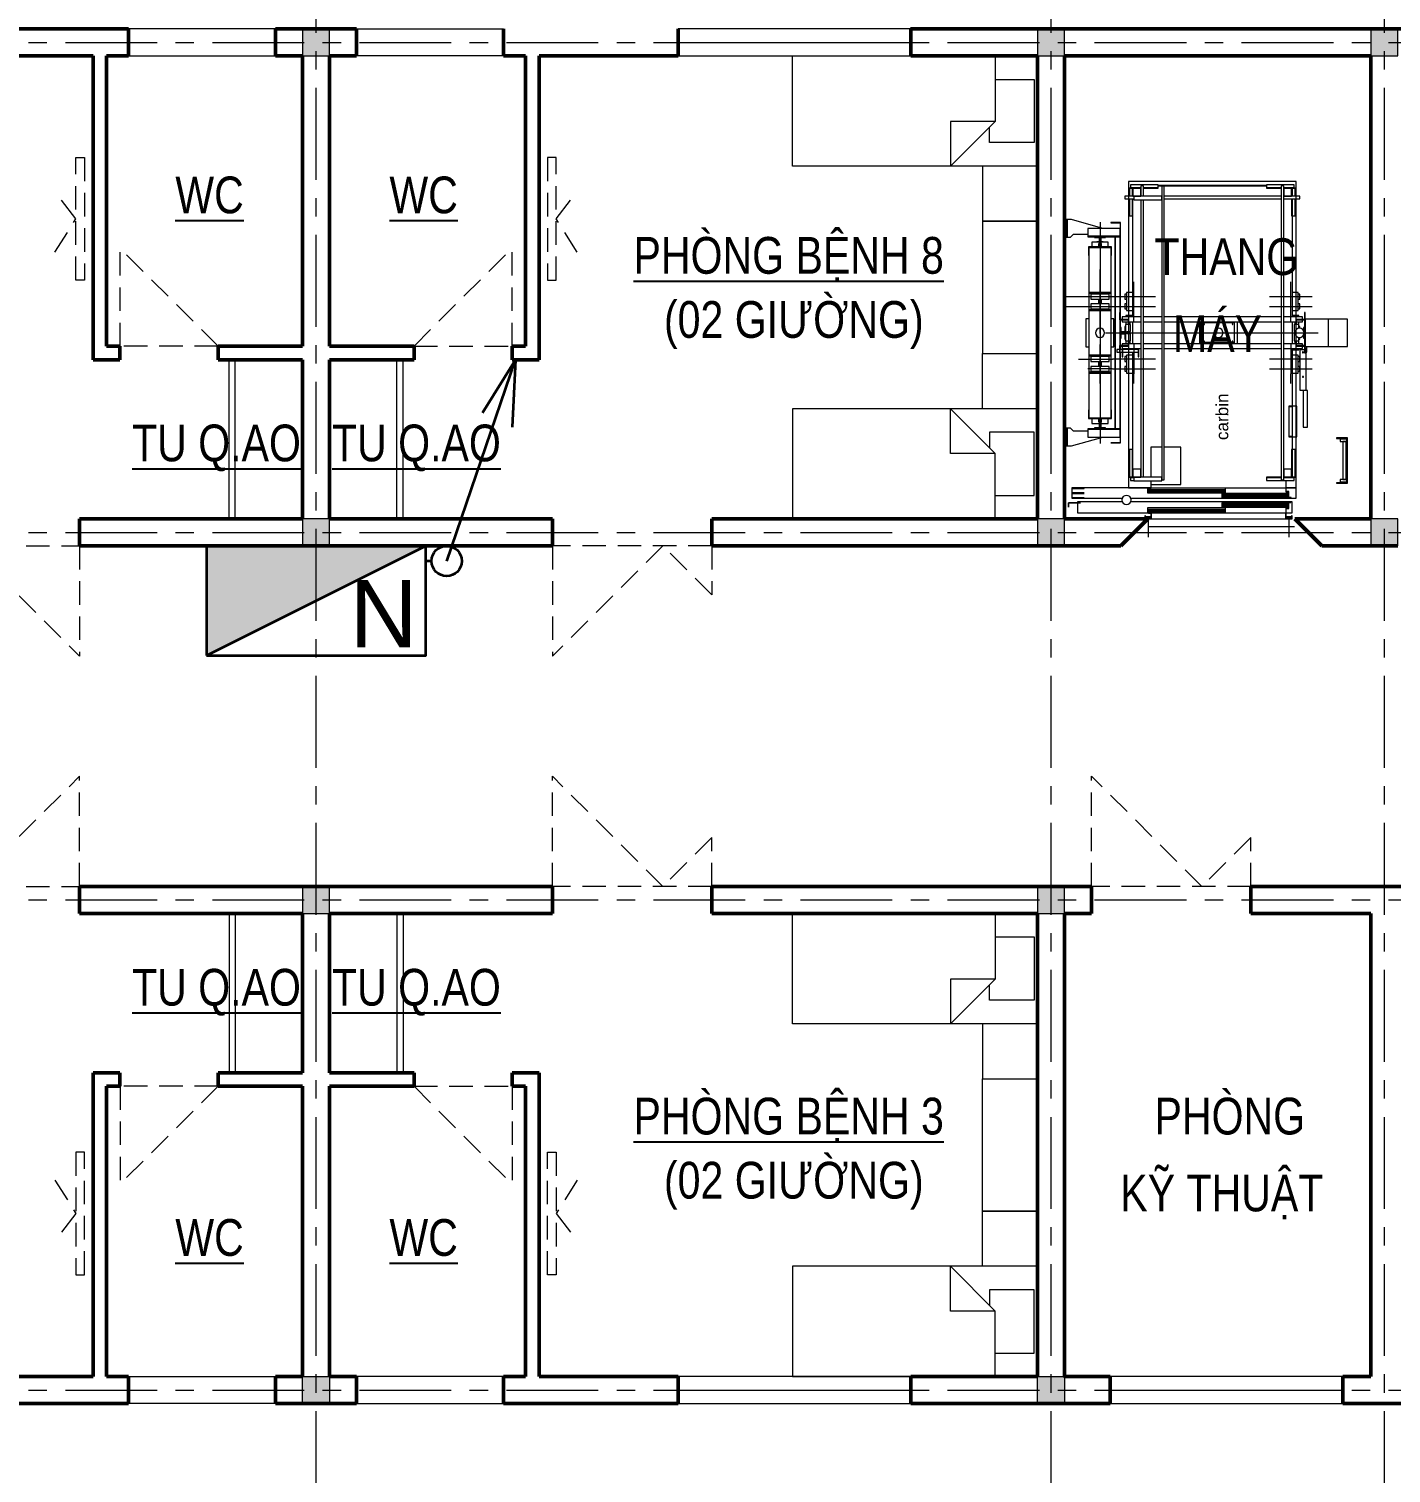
# Model space of a CAD drawing. Header units: millimetres. Extents: x 1109421 to 1726579, y -247837 to 144927.
# Drawn here: x 1239883 to 1251002, y 11380 to 23168 of the extents above; entities that cross this region are included whole.
import ezdxf

# ---------------------------------------------------------------- set-up
doc = ezdxf.new("R2010")
doc.units = ezdxf.units.MM
doc.header["$LTSCALE"] = 600
doc.header["$MEASUREMENT"] = 0
doc.set_wipeout_variables(frame=1)
for name, pattern in [('00_Hidden', [2.4, 1.6, -0.8]), ('CENTER', [2, 1.25, -0.25, 0.25, -0.25]), ('CHU VA GHI CHU - Copy$0$HIDDEN', [0.375, 0.25, -0.125])]:
    doc.linetypes.add(name, pattern=pattern)
doc.layers.get('0').update_dxf_attribs({"lineweight": 0})
for name, color, linetype, lineweight in [('cat1', 30, 'Continuous', 50), ('cot', 40, 'Continuous', 13), ('HATCH-1', 250, 'Continuous', 9), ('LC Text2', 7, 'Continuous', 25), ('Noi that', 35, 'Continuous', 9), ('Noi that T2', 159, 'CHU VA GHI CHU - Copy$0$HIDDEN', 9), ('PCCC - CHUACHAY - ONG D40', 6, 'Continuous', 35), ('PCCC - CHUACHAY - THIETBI', 1, 'Continuous', 35), ('PCCC-CHUACHAY-THIETBI', 1, 'Continuous', 35), ('thay1', 63, 'Continuous', 18), ('truc', 76, 'CENTER', 9)]:
    doc.layers.add(name, color=color, linetype=linetype, lineweight=lineweight)
doc.styles.add('chu theo TCVN', font='arial.ttf')
doc.styles.add('T2', font='VHARIAL.TTF', dxfattribs={"width": 0.8})
doc.styles.add('Than may th7-8 - 110518$0$ARIAL', font='arial.ttf')

# ---------------------------------------------------------------- blocks, each defined once
blk = doc.blocks.new('c330x450')
at = {"layer": 'cot', "ltscale": 2}
h = blk.add_hatch(color=256, dxfattribs=at)
h.dxf.hatch_style = 1
h.paths.add_polyline_path([(897343, 22412), (897563, 22412), (897563, 22632), (897343, 22632)])
blk.add_lwpolyline([(897343, 22412), (897563, 22412), (897563, 22632), (897343, 22632)], close=True, dxfattribs=at)
blk = doc.blocks.new('d1300')
at = {"layer": 'Noi that', "linetype": '00_Hidden', "ltscale": 0.2}
for p, q in [((898202, 20687), (899102, 21587)), ((899102, 20687), (899102, 21587)), ((897802, 20687), (897802, 21087)), ((897802, 21087), (898202, 20687)), ((897802, 20687), (899102, 20687))]:
    blk.add_line(p, q, dxfattribs=at)
blk = doc.blocks.new('tm1')
at = {"layer": 'HATCH-1', "color": 250}
for p, q in [((513, 2755), (513, 255)), ((1883, 2755), (513, 2755)), ((530, 2727), (530, 2702)), ((755, 2727), (530, 2727)), ((530, 2727), (530, 2702)), ((755, 2727), (530, 2727)), ((635, 2720), (615, 2720)), ((615, 2720), (615, 2634)), ((635, 2634), (635, 2720)), ((755, 2702), (755, 2727)), ((755, 2702), (755, 2727)), ((1640, 2723), (755, 2723)), ((755, 2720), (1640, 2720)), ((805, 2720), (785, 2720)), ((785, 2720), (785, 320)), ((805, 320), (805, 2720)), ((1640, 2727), (1640, 2702)), ((1865, 2727), (1640, 2727)), ((1640, 2727), (1640, 2702)), ((1865, 2727), (1640, 2727)), ((1780, 2720), (1760, 2720)), ((1760, 2720), (1760, 320)), ((1780, 320), (1780, 2720)), ((1865, 2702), (1865, 2727)), ((1865, 2702), (1865, 2727)), ((1883, 255), (1883, 2755)), ((483, 2634), (483, 2614)), ((558, 2634), (483, 2634)), ((483, 2614), (558, 2614)), ((547, 2699), (522, 2699)), ((522, 2699), (522, 2634)), ((547, 2699), (522, 2699)), ((522, 2699), (522, 2634)), ((522, 2614), (522, 2474)), ((522, 2614), (522, 2474)), ((530, 2702), (530, 2699)), ((615, 2702), (530, 2702)), ((530, 2702), (615, 2702)), ((530, 2702), (530, 2699)), ((615, 2702), (530, 2702)), ((530, 2702), (615, 2702)), ((530, 2699), (615, 2699)), ((530, 2699), (615, 2699)), ((550, 2699), (547, 2699)), ((547, 2699), (547, 2634)), ((547, 2634), (547, 2699)), ((550, 2699), (547, 2699)), ((547, 2699), (547, 2634)), ((547, 2634), (547, 2699)), ((547, 2614), (547, 2474)), ((547, 2474), (547, 2614)), ((547, 2614), (547, 2474)), ((547, 2474), (547, 2614)), ((550, 2699), (550, 2634)), ((615, 2699), (550, 2699)), ((550, 2699), (550, 2634)), ((615, 2699), (550, 2699)), ((550, 2634), (550, 2699)), ((550, 2634), (550, 2699)), ((550, 2634), (615, 2634)), ((550, 2634), (615, 2634)), ((550, 2474), (550, 2614)), ((550, 2474), (550, 2614)), ((558, 2634), (558, 2604)), ((785, 2634), (558, 2634)), ((558, 2604), (785, 2604)), ((615, 2634), (615, 2699)), ((615, 2634), (615, 2699)), ((615, 2604), (615, 341)), ((755, 2702), (635, 2702)), ((635, 2702), (755, 2702)), ((755, 2702), (635, 2702)), ((635, 2702), (755, 2702)), ((635, 2699), (755, 2699)), ((635, 2699), (755, 2699)), ((635, 341), (635, 2604)), ((755, 2699), (755, 2702)), ((755, 2699), (755, 2702)), ((785, 2604), (785, 2634)), ((1760, 2634), (805, 2634)), ((805, 2614), (1760, 2614)), ((1640, 2702), (1640, 2699)), ((1760, 2702), (1640, 2702)), ((1640, 2702), (1760, 2702)), ((1640, 2702), (1640, 2699)), ((1760, 2702), (1640, 2702)), ((1640, 2702), (1760, 2702)), ((1640, 2699), (1760, 2699)), ((1640, 2699), (1760, 2699)), ((1865, 2702), (1780, 2702)), ((1780, 2702), (1865, 2702)), ((1865, 2702), (1780, 2702)), ((1780, 2702), (1865, 2702)), ((1780, 2699), (1780, 2634)), ((1845, 2699), (1780, 2699)), ((1780, 2699), (1865, 2699)), ((1780, 2699), (1780, 2634)), ((1845, 2699), (1780, 2699)), ((1780, 2699), (1865, 2699)), ((1780, 2634), (1845, 2634)), ((1913, 2634), (1780, 2634)), ((1780, 2634), (1845, 2634)), ((1780, 2614), (1913, 2614)), ((1845, 2634), (1845, 2699)), ((1848, 2699), (1845, 2699)), ((1845, 2699), (1845, 2634)), ((1845, 2634), (1845, 2699)), ((1848, 2699), (1845, 2699)), ((1845, 2699), (1845, 2634)), ((1845, 2614), (1845, 2474)), ((1845, 2614), (1845, 2474)), ((1848, 2634), (1848, 2699)), ((1873, 2699), (1848, 2699)), ((1848, 2699), (1848, 2634)), ((1848, 2634), (1848, 2699)), ((1873, 2699), (1848, 2699)), ((1848, 2699), (1848, 2634)), ((1848, 2474), (1848, 2614)), ((1848, 2614), (1848, 2474)), ((1848, 2474), (1848, 2614)), ((1848, 2614), (1848, 2474)), ((1865, 2699), (1865, 2702)), ((1865, 2699), (1865, 2702)), ((1873, 2634), (1873, 2699)), ((1873, 2634), (1873, 2699)), ((1873, 2474), (1873, 2614)), ((1873, 2474), (1873, 2614)), ((1913, 2614), (1913, 2634)), ((8, 2444), (8, 2299)), ((14, 2444), (8, 2444)), ((14, 2299), (14, 2444)), ((49, 2444), (14, 2444)), ((14, 2444), (14, 2299)), ((304, 2372), (49, 2444)), ((446, 2372), (181, 2372)), ((181, 2372), (181, 2307)), ((281, 2423), (281, 617)), ((369, 2419), (369, 2418)), ((447, 2419), (369, 2419)), ((369, 2418), (446, 2418)), ((446, 2418), (446, 1628)), ((446, 2307), (446, 2372)), ((447, 1628), (447, 2419)), ((522, 2474), (547, 2474)), ((522, 2474), (547, 2474)), ((545, 2474), (545, 1650)), ((547, 2474), (550, 2474)), ((547, 2474), (550, 2474)), ((548, 1650), (548, 2474)), ((1845, 2474), (1848, 2474)), ((1845, 2474), (1848, 2474)), ((1848, 2474), (1848, 1650)), ((1848, 2474), (1873, 2474)), ((1848, 2474), (1873, 2474)), ((1851, 1650), (1851, 2474)), ((8, 2299), (14, 2299)), ((14, 2299), (39, 2299)), ((39, 2299), (64, 2324)), ((64, 2324), (181, 2324)), ((181, 2307), (181, 2304)), ((446, 2307), (181, 2307)), ((181, 2304), (443, 2304)), ((214, 2259), (214, 2220)), ((273, 2259), (214, 2259)), ((236, 2304), (236, 2296)), ((325, 2304), (236, 2304)), ((236, 2296), (273, 2296)), ((273, 2261), (256, 2261)), ((256, 2261), (256, 2259)), ((271, 2220), (271, 2249)), ((271, 2249), (273, 2249)), ((273, 2296), (273, 2242)), ((273, 2259), (273, 2261)), ((273, 2242), (289, 2242)), ((286, 2242), (276, 2242)), ((276, 2222), (276, 2242)), ((286, 2242), (286, 2222)), ((289, 2242), (289, 2296)), ((289, 2296), (325, 2296)), ((306, 2261), (289, 2261)), ((289, 2261), (289, 2259)), ((348, 2259), (289, 2259)), ((289, 2249), (291, 2249)), ((291, 2249), (291, 2220)), ((306, 2259), (306, 2261)), ((325, 2296), (325, 2304)), ((348, 2220), (348, 2259)), ((401, 2304), (401, 736)), ((406, 736), (406, 2304)), ((443, 2304), (443, 2257)), ((443, 2257), (446, 2257)), ((446, 2257), (446, 2307)), ((446, 1628), (446, 2257)), ((376, 2220), (186, 2220)), ((186, 2220), (186, 2150)), ((186, 2150), (189, 2150)), ((189, 2217), (373, 2217)), ((189, 2150), (189, 2217)), ((373, 2217), (189, 2217)), ((189, 2217), (189, 1848)), ((214, 2220), (271, 2220)), ((271, 2222), (276, 2222)), ((276, 2237), (286, 2237)), ((286, 2237), (276, 2237)), ((276, 2227), (286, 2227)), ((286, 2222), (291, 2222)), ((291, 2220), (348, 2220)), ((373, 2217), (373, 2150)), ((373, 1848), (373, 2217)), ((373, 2150), (376, 2150)), ((376, 2150), (376, 2220)), ((281, 1955), (281, 2035)), ((281, 1515), (281, 1955)), ((558, 1855), (558, 1935)), ((1838, 1855), (1838, 1935)), ((6, 1815), (383, 1815)), ((189, 1848), (189, 1842)), ((373, 1848), (189, 1848)), ((189, 1842), (189, 1707)), ((373, 1842), (189, 1842)), ((189, 1842), (373, 1842)), ((211, 1835), (206, 1835)), ((206, 1835), (206, 1795)), ((206, 1795), (211, 1795)), ((228, 1835), (211, 1835)), ((211, 1795), (228, 1795)), ((252, 1835), (228, 1835)), ((228, 1795), (252, 1795)), ((281, 1835), (252, 1835)), ((252, 1795), (281, 1795)), ((269, 1837), (268, 1837)), ((268, 1837), (268, 1835)), ((268, 1795), (268, 1755)), ((272, 1837), (269, 1837)), ((276, 1837), (272, 1837)), ((281, 1837), (276, 1837)), ((285, 1837), (281, 1837)), ((309, 1835), (281, 1835)), ((281, 1795), (309, 1795)), ((290, 1837), (285, 1837)), ((292, 1837), (290, 1837)), ((293, 1837), (292, 1837)), ((293, 1835), (293, 1837)), ((293, 1755), (293, 1795)), ((334, 1835), (309, 1835)), ((309, 1795), (334, 1795)), ((350, 1835), (334, 1835)), ((334, 1795), (350, 1795)), ((356, 1835), (350, 1835)), ((350, 1795), (356, 1795)), ((356, 1795), (356, 1835)), ((373, 1842), (373, 1848)), ((373, 1707), (373, 1842)), ((383, 1815), (733, 1815)), ((488, 1835), (483, 1835)), ((483, 1835), (483, 1795)), ((483, 1795), (488, 1795)), ((498, 1835), (488, 1835)), ((488, 1795), (498, 1795)), ((545, 1848), (498, 1848)), ((498, 1848), (498, 1701)), ((558, 1615), (558, 1855)), ((1663, 1815), (2013, 1815)), ((1838, 1615), (1838, 1855)), ((1898, 1848), (1851, 1848)), ((1898, 1701), (1898, 1848)), ((1907, 1835), (1898, 1835)), ((1898, 1795), (1907, 1795)), ((1913, 1835), (1907, 1835)), ((1907, 1795), (1913, 1795)), ((1913, 1795), (1913, 1835)), ((6, 1735), (383, 1735)), ((189, 1707), (189, 1701)), ((373, 1707), (189, 1707)), ((189, 1707), (373, 1707)), ((189, 1701), (189, 1338)), ((189, 1701), (373, 1701)), ((211, 1755), (206, 1755)), ((206, 1755), (206, 1715)), ((206, 1715), (211, 1715)), ((228, 1755), (211, 1755)), ((211, 1715), (228, 1715)), ((252, 1755), (228, 1755)), ((228, 1715), (252, 1715)), ((281, 1755), (252, 1755)), ((252, 1715), (281, 1715)), ((268, 1715), (268, 1712)), ((268, 1712), (269, 1712)), ((269, 1712), (272, 1712)), ((272, 1712), (276, 1712)), ((276, 1712), (281, 1712)), ((309, 1755), (281, 1755)), ((281, 1715), (309, 1715)), ((281, 1712), (285, 1712)), ((285, 1712), (290, 1712)), ((290, 1712), (292, 1712)), ((292, 1712), (293, 1712)), ((293, 1712), (293, 1715)), ((334, 1755), (309, 1755)), ((309, 1715), (334, 1715)), ((350, 1755), (334, 1755)), ((334, 1715), (350, 1715)), ((356, 1755), (350, 1755)), ((350, 1715), (356, 1715)), ((356, 1715), (356, 1755)), ((373, 1701), (373, 1707)), ((373, 1338), (373, 1701)), ((383, 1735), (733, 1735)), ((441, 1685), (441, 1624)), ((445, 1685), (441, 1685)), ((445, 1628), (445, 1685)), ((488, 1755), (483, 1755)), ((483, 1755), (483, 1715)), ((483, 1715), (488, 1715)), ((498, 1755), (488, 1755)), ((488, 1715), (498, 1715)), ((545, 1660), (493, 1660)), ((493, 1660), (493, 1650)), ((498, 1701), (545, 1701)), ((1663, 1735), (2013, 1735)), ((1851, 1701), (1898, 1701)), ((1903, 1660), (1851, 1660)), ((1907, 1755), (1898, 1755)), ((1898, 1715), (1907, 1715)), ((1903, 1650), (1903, 1660)), ((1913, 1755), (1907, 1755)), ((1907, 1715), (1913, 1715)), ((1913, 1715), (1913, 1755)), ((1955, 1685), (1951, 1685)), ((1951, 1685), (1951, 1628)), ((1955, 1624), (1955, 1685)), ((189, 1634), (166, 1634)), ((166, 1634), (166, 1405)), ((246, 1534), (243, 1520)), ((254, 1547), (246, 1534)), ((266, 1555), (254, 1547)), ((281, 1557), (266, 1555)), ((295, 1555), (281, 1557)), ((307, 1547), (295, 1555)), ((315, 1534), (307, 1547)), ((318, 1520), (315, 1534)), ((395, 1634), (373, 1634)), ((395, 1405), (395, 1634)), ((441, 1624), (512, 1624)), ((516, 1628), (445, 1628)), ((446, 1415), (446, 1624)), ((446, 1624), (446, 1564)), ((446, 1564), (447, 1564)), ((454, 1564), (446, 1564)), ((446, 1564), (446, 1475)), ((447, 1564), (447, 1624)), ((454, 1528), (454, 1564)), ((463, 1650), (463, 1610)), ((615, 1650), (463, 1650)), ((463, 1610), (615, 1610)), ((490, 1572), (483, 1572)), ((483, 1572), (483, 1467)), ((490, 1587), (490, 1453)), ((529, 1587), (490, 1587)), ((493, 1610), (493, 1587)), ((512, 1624), (512, 1587)), ((516, 1587), (516, 1628)), ((523, 1610), (523, 1587)), ((529, 1530), (529, 1587)), ((545, 1610), (545, 1430)), ((548, 1430), (548, 1610)), ((785, 1650), (635, 1650)), ((635, 1610), (785, 1610)), ((1760, 1650), (805, 1650)), ((805, 1610), (1760, 1610)), ((1094, 1610), (1094, 1430)), ((1118, 1600), (1118, 1440)), ((1378, 1600), (1118, 1600)), ((1131, 1592), (1130, 1591)), ((1130, 1591), (1130, 1590)), ((1130, 1590), (1130, 1589)), ((1130, 1589), (1131, 1588)), ((1132, 1592), (1131, 1592)), ((1131, 1588), (1132, 1588)), ((1133, 1592), (1132, 1592)), ((1132, 1588), (1133, 1587)), ((1134, 1592), (1133, 1592)), ((1133, 1587), (1134, 1588)), ((1135, 1591), (1134, 1592)), ((1134, 1592), (1134, 1592)), ((1134, 1588), (1135, 1589)), ((1134, 1588), (1134, 1588)), ((1135, 1590), (1135, 1591)), ((1135, 1589), (1135, 1590)), ((1213, 1534), (1210, 1520)), ((1221, 1547), (1213, 1534)), ((1233, 1555), (1221, 1547)), ((1248, 1557), (1233, 1555)), ((1262, 1555), (1248, 1557)), ((1274, 1547), (1262, 1555)), ((1282, 1534), (1274, 1547)), ((1285, 1520), (1282, 1534)), ((1361, 1592), (1360, 1591)), ((1360, 1591), (1360, 1590)), ((1360, 1590), (1360, 1589)), ((1360, 1589), (1361, 1588)), ((1362, 1592), (1361, 1592)), ((1361, 1588), (1362, 1588)), ((1363, 1592), (1362, 1592)), ((1362, 1588), (1363, 1587)), ((1364, 1592), (1363, 1592)), ((1363, 1587), (1364, 1588)), ((1365, 1591), (1364, 1592)), ((1364, 1592), (1364, 1592)), ((1364, 1588), (1365, 1589)), ((1364, 1588), (1364, 1588)), ((1365, 1590), (1365, 1591)), ((1365, 1589), (1365, 1590)), ((1378, 1440), (1378, 1600)), ((1402, 1430), (1402, 1610)), ((1933, 1650), (1780, 1650)), ((1780, 1610), (1933, 1610)), ((1848, 1610), (1848, 1430)), ((1851, 1430), (1851, 1610)), ((1866, 1587), (1866, 1530)), ((1905, 1587), (1866, 1587)), ((1875, 1534), (1872, 1520)), ((1873, 1587), (1873, 1610)), ((1883, 1547), (1875, 1534)), ((1951, 1628), (1880, 1628)), ((1880, 1628), (1880, 1587)), ((1895, 1555), (1883, 1547)), ((1884, 1624), (1955, 1624)), ((1884, 1587), (1884, 1624)), ((1910, 1557), (1895, 1555)), ((1903, 1587), (1903, 1610)), ((1905, 1557), (1905, 1587)), ((1913, 1572), (1905, 1572)), ((1924, 1555), (1910, 1557)), ((1913, 1557), (1913, 1572)), ((1936, 1547), (1924, 1555)), ((1933, 1610), (1933, 1650)), ((1944, 1534), (1936, 1547)), ((1950, 1564), (1942, 1564)), ((1942, 1564), (1942, 1538)), ((1947, 1520), (1944, 1534)), ((1951, 1632), (1950, 1632)), ((1950, 1632), (1950, 1628)), ((1950, 1624), (1950, 1415)), ((1950, 1475), (1950, 1564)), ((1956, 1632), (1955, 1632)), ((2146, 1632), (1956, 1632)), ((1956, 1632), (1956, 1407)), ((1956, 1407), (1956, 1632)), ((2300, 1632), (2146, 1632)), ((2146, 1407), (2146, 1632)), ((2300, 1407), (2300, 1632)), ((243, 1520), (246, 1506)), ((246, 1506), (254, 1493)), ((254, 1493), (266, 1485)), ((266, 1485), (281, 1482)), ((281, 1482), (295, 1485)), ((281, 1185), (281, 1425)), ((295, 1485), (307, 1493)), ((307, 1493), (315, 1506)), ((315, 1506), (318, 1520)), ((327, 1520), (2061, 1520)), ((441, 1415), (441, 1355)), ((512, 1415), (441, 1415)), ((447, 1475), (446, 1475)), ((446, 1475), (446, 1415)), ((446, 1475), (454, 1475)), ((447, 1415), (447, 1475)), ((483, 1528), (454, 1528)), ((454, 1512), (483, 1512)), ((454, 1475), (454, 1512)), ((463, 1430), (463, 1390)), ((615, 1430), (463, 1430)), ((483, 1467), (490, 1467)), ((490, 1453), (529, 1453)), ((493, 1453), (493, 1430)), ((500, 1510), (500, 1530)), ((500, 1530), (529, 1530)), ((529, 1510), (500, 1510)), ((508, 1528), (528, 1528)), ((508, 1512), (508, 1528)), ((528, 1512), (508, 1512)), ((512, 1528), (512, 1512)), ((512, 1453), (512, 1415)), ((516, 1512), (516, 1528)), ((516, 1411), (516, 1453)), ((523, 1528), (523, 1512)), ((523, 1453), (523, 1430)), ((528, 1528), (528, 1530)), ((528, 1510), (528, 1512)), ((529, 1453), (529, 1510)), ((558, 1425), (558, 1185)), ((785, 1430), (635, 1430)), ((1760, 1430), (805, 1430)), ((1378, 1440), (1118, 1440)), ((1118, 1440), (1118, 1430)), ((1118, 1440), (1378, 1440)), ((1131, 1452), (1130, 1451)), ((1130, 1451), (1130, 1450)), ((1130, 1450), (1130, 1449)), ((1130, 1449), (1131, 1448)), ((1132, 1452), (1131, 1452)), ((1131, 1448), (1132, 1448)), ((1133, 1452), (1132, 1452)), ((1132, 1448), (1133, 1447)), ((1134, 1452), (1133, 1452)), ((1133, 1447), (1134, 1448)), ((1135, 1451), (1134, 1452)), ((1134, 1452), (1134, 1452)), ((1134, 1448), (1135, 1449)), ((1134, 1448), (1134, 1448)), ((1135, 1450), (1135, 1451)), ((1135, 1449), (1135, 1450)), ((1210, 1520), (1213, 1506)), ((1213, 1506), (1221, 1493)), ((1221, 1493), (1233, 1485)), ((1233, 1485), (1248, 1482)), ((1248, 1482), (1262, 1485)), ((1262, 1485), (1274, 1493)), ((1274, 1493), (1282, 1506)), ((1282, 1506), (1285, 1520)), ((1361, 1452), (1360, 1451)), ((1360, 1451), (1360, 1450)), ((1360, 1450), (1360, 1449)), ((1360, 1449), (1361, 1448)), ((1362, 1452), (1361, 1452)), ((1361, 1448), (1362, 1448)), ((1363, 1452), (1362, 1452)), ((1362, 1448), (1363, 1447)), ((1364, 1452), (1363, 1452)), ((1363, 1447), (1364, 1448)), ((1365, 1451), (1364, 1452)), ((1364, 1452), (1364, 1452)), ((1364, 1448), (1365, 1449)), ((1364, 1448), (1364, 1448)), ((1365, 1450), (1365, 1451)), ((1365, 1449), (1365, 1450)), ((1378, 1430), (1378, 1440)), ((1933, 1430), (1780, 1430)), ((1838, 1425), (1838, 1185)), ((1866, 1530), (1874, 1530)), ((1866, 1510), (1866, 1453)), ((1874, 1510), (1866, 1510)), ((1866, 1453), (1905, 1453)), ((1868, 1530), (1868, 1528)), ((1868, 1528), (1874, 1528)), ((1874, 1512), (1868, 1512)), ((1868, 1512), (1868, 1510)), ((1872, 1520), (1875, 1506)), ((1873, 1523), (1873, 1528)), ((1873, 1512), (1873, 1517)), ((1873, 1430), (1873, 1453)), ((1875, 1506), (1883, 1493)), ((1880, 1453), (1880, 1411)), ((1883, 1493), (1895, 1485)), ((1884, 1415), (1884, 1453)), ((1955, 1415), (1884, 1415)), ((1895, 1485), (1910, 1482)), ((1903, 1430), (1903, 1453)), ((1905, 1453), (1905, 1483)), ((1905, 1467), (1913, 1467)), ((1910, 1482), (1924, 1485)), ((1913, 1467), (1913, 1483)), ((1924, 1485), (1936, 1493)), ((1933, 1390), (1933, 1430)), ((1936, 1493), (1944, 1506)), ((1942, 1502), (1942, 1475)), ((1942, 1475), (1950, 1475)), ((1944, 1506), (1947, 1520)), ((1955, 1355), (1955, 1415)), ((106, 1305), (383, 1305)), ((166, 1405), (189, 1405)), ((373, 1338), (189, 1338)), ((189, 1338), (189, 1332)), ((189, 1332), (373, 1332)), ((373, 1332), (189, 1332)), ((189, 1332), (189, 1197)), ((211, 1325), (206, 1325)), ((206, 1325), (206, 1285)), ((228, 1325), (211, 1325)), ((252, 1325), (228, 1325)), ((281, 1325), (252, 1325)), ((269, 1330), (268, 1330)), ((268, 1330), (268, 1327)), ((269, 1327), (268, 1327)), ((268, 1327), (268, 1325)), ((272, 1330), (269, 1330)), ((271, 1327), (269, 1327)), ((276, 1327), (271, 1327)), ((276, 1330), (272, 1330)), ((281, 1330), (276, 1330)), ((281, 1327), (276, 1327)), ((285, 1330), (281, 1330)), ((286, 1327), (281, 1327)), ((309, 1325), (281, 1325)), ((290, 1330), (285, 1330)), ((290, 1327), (286, 1327)), ((292, 1330), (290, 1330)), ((293, 1327), (290, 1327)), ((293, 1330), (292, 1330)), ((293, 1327), (293, 1330)), ((294, 1327), (293, 1327)), ((294, 1325), (294, 1327)), ((334, 1325), (309, 1325)), ((350, 1325), (334, 1325)), ((356, 1325), (350, 1325)), ((356, 1285), (356, 1325)), ((373, 1405), (395, 1405)), ((373, 1332), (373, 1338)), ((373, 1197), (373, 1332)), ((733, 1305), (383, 1305)), ((418, 1382), (418, 1381)), ((441, 1382), (418, 1382)), ((418, 1381), (418, 1379)), ((418, 1379), (418, 1376)), ((418, 1376), (418, 1372)), ((418, 1372), (418, 1368)), ((418, 1368), (418, 1365)), ((418, 1365), (418, 1363)), ((418, 1363), (418, 1362)), ((418, 1362), (441, 1362)), ((441, 1355), (445, 1355)), ((445, 1355), (445, 1411)), ((445, 1411), (516, 1411)), ((463, 1382), (445, 1382)), ((445, 1362), (463, 1362)), ((446, 1382), (446, 1411)), ((446, 1411), (446, 1382)), ((446, 783), (446, 1362)), ((446, 1362), (446, 622)), ((447, 1382), (447, 1411)), ((447, 621), (447, 1362)), ((463, 1390), (615, 1390)), ((463, 1390), (463, 1324)), ((463, 1324), (468, 1324)), ((468, 1324), (468, 1390)), ((593, 1382), (468, 1382)), ((468, 1362), (593, 1362)), ((488, 1325), (483, 1325)), ((483, 1325), (483, 1285)), ((498, 1325), (488, 1325)), ((493, 1390), (493, 1382)), ((545, 1338), (498, 1338)), ((498, 1338), (498, 1191)), ((545, 1390), (545, 1382)), ((545, 1362), (545, 566)), ((548, 1382), (548, 1390)), ((548, 566), (548, 1362)), ((593, 1390), (593, 1324)), ((593, 1324), (598, 1324)), ((598, 1324), (598, 1390)), ((635, 1390), (785, 1390)), ((805, 1390), (1760, 1390)), ((2013, 1305), (1663, 1305)), ((1780, 1390), (1933, 1390)), ((1848, 1390), (1848, 566)), ((1851, 566), (1851, 1390)), ((1851, 1380), (1903, 1380)), ((1898, 1338), (1851, 1338)), ((1880, 1411), (1951, 1411)), ((1898, 1191), (1898, 1338)), ((1907, 1325), (1898, 1325)), ((1903, 1380), (1903, 1390)), ((1913, 1325), (1907, 1325)), ((1951, 1380), (1913, 1380)), ((1913, 1380), (1913, 1050)), ((1913, 1285), (1913, 1325)), ((1935, 1363), (1934, 1362)), ((1934, 1362), (1934, 1360)), ((1934, 1360), (1934, 1358)), ((1934, 1358), (1935, 1357)), ((1936, 1364), (1935, 1363)), ((1935, 1357), (1936, 1356)), ((1938, 1364), (1936, 1364)), ((1936, 1356), (1938, 1356)), ((1939, 1364), (1938, 1364)), ((1938, 1356), (1939, 1356)), ((1940, 1363), (1939, 1364)), ((1939, 1356), (1940, 1357)), ((1941, 1362), (1940, 1363)), ((1940, 1357), (1941, 1358)), ((1942, 1360), (1941, 1362)), ((1941, 1358), (1942, 1360)), ((1950, 1411), (1950, 1407)), ((1950, 1407), (1951, 1407)), ((1950, 1407), (1950, 1390)), ((1950, 1390), (1951, 1390)), ((1951, 1390), (1950, 1390)), ((1950, 1390), (1950, 1380)), ((1951, 1411), (1951, 1355)), ((1951, 1355), (1955, 1355)), ((1955, 1407), (1956, 1407)), ((1955, 1390), (1970, 1390)), ((1970, 1390), (1955, 1390)), ((1963, 1380), (1955, 1380)), ((1956, 1407), (2146, 1407)), ((1963, 1050), (1963, 1380)), ((1963, 1360), (1970, 1360)), ((1970, 1390), (1970, 1407)), ((1970, 1360), (1970, 1390)), ((2146, 1407), (2300, 1407)), ((381, 1225), (181, 1225)), ((189, 1197), (373, 1197)), ((373, 1197), (189, 1197)), ((189, 1197), (189, 1191)), ((189, 1191), (189, 823)), ((189, 1191), (373, 1191)), ((206, 1285), (211, 1285)), ((211, 1245), (206, 1245)), ((206, 1245), (206, 1205)), ((206, 1205), (211, 1205)), ((211, 1285), (228, 1285)), ((228, 1245), (211, 1245)), ((211, 1205), (228, 1205)), ((228, 1285), (252, 1285)), ((252, 1245), (228, 1245)), ((228, 1205), (252, 1205)), ((252, 1285), (281, 1285)), ((281, 1245), (252, 1245)), ((252, 1205), (281, 1205)), ((268, 1285), (268, 1245)), ((268, 1205), (268, 1202)), ((268, 1202), (269, 1202)), ((269, 1202), (271, 1202)), ((271, 1202), (276, 1202)), ((276, 1202), (281, 1202)), ((281, 1285), (309, 1285)), ((309, 1245), (281, 1245)), ((281, 1205), (309, 1205)), ((281, 1202), (286, 1202)), ((281, 1105), (281, 1185)), ((286, 1202), (290, 1202)), ((290, 1202), (293, 1202)), ((293, 1202), (294, 1202)), ((294, 1245), (294, 1285)), ((294, 1202), (294, 1205)), ((309, 1285), (334, 1285)), ((334, 1245), (309, 1245)), ((309, 1205), (334, 1205)), ((334, 1285), (350, 1285)), ((350, 1245), (334, 1245)), ((334, 1205), (350, 1205)), ((350, 1285), (356, 1285)), ((356, 1245), (350, 1245)), ((350, 1205), (356, 1205)), ((356, 1205), (356, 1245)), ((373, 1191), (373, 1197)), ((373, 823), (373, 1191)), ((383, 1225), (733, 1225)), ((483, 1285), (488, 1285)), ((488, 1245), (483, 1245)), ((483, 1245), (483, 1205)), ((483, 1205), (488, 1205)), ((488, 1285), (498, 1285)), ((498, 1245), (488, 1245)), ((488, 1205), (498, 1205)), ((498, 1191), (545, 1191)), ((558, 1105), (558, 1185)), ((1663, 1225), (2013, 1225)), ((1838, 1105), (1838, 1185)), ((1851, 1191), (1898, 1191)), ((1898, 1285), (1907, 1285)), ((1907, 1245), (1898, 1245)), ((1898, 1205), (1907, 1205)), ((1907, 1285), (1913, 1285)), ((1913, 1245), (1907, 1245)), ((1907, 1205), (1913, 1205)), ((1913, 1205), (1913, 1245)), ((1935, 1163), (1934, 1162)), ((1934, 1162), (1934, 1160)), ((1934, 1160), (1934, 1158)), ((1934, 1158), (1935, 1157)), ((1936, 1164), (1935, 1163)), ((1935, 1157), (1936, 1156)), ((1938, 1164), (1936, 1164)), ((1936, 1156), (1938, 1156)), ((1939, 1164), (1938, 1164)), ((1938, 1156), (1939, 1156)), ((1940, 1163), (1939, 1164)), ((1939, 1156), (1940, 1157)), ((1941, 1162), (1940, 1163)), ((1940, 1157), (1941, 1158)), ((1942, 1160), (1941, 1162)), ((1941, 1158), (1942, 1160)), ((1913, 1050), (1963, 1050)), ((1975, 1048), (1939, 1048)), ((1939, 1048), (1939, 748)), ((1975, 748), (1975, 1048)), ((186, 890), (186, 820)), ((189, 890), (186, 890)), ((189, 823), (189, 890)), ((373, 890), (373, 823)), ((376, 890), (373, 890)), ((376, 820), (376, 890)), ((1848, 920), (1823, 920)), ((1823, 920), (1823, 670)), ((1848, 920), (1823, 920)), ((1823, 920), (1823, 670)), ((1826, 917), (1848, 917)), ((1826, 673), (1826, 917)), ((1848, 917), (1848, 920)), ((1888, 920), (1851, 920)), ((1888, 670), (1888, 920)), ((8, 741), (8, 596)), ((14, 741), (8, 741)), ((14, 596), (14, 741)), ((39, 741), (14, 741)), ((14, 741), (14, 596)), ((64, 716), (39, 741)), ((181, 716), (64, 716)), ((443, 736), (181, 736)), ((181, 736), (181, 733)), ((181, 733), (181, 667)), ((181, 733), (446, 733)), ((186, 820), (376, 820)), ((373, 823), (189, 823)), ((189, 823), (373, 823)), ((271, 819), (214, 819)), ((214, 819), (214, 780)), ((214, 780), (273, 780)), ((273, 744), (236, 744)), ((236, 744), (236, 736)), ((236, 736), (325, 736)), ((256, 780), (256, 779)), ((256, 779), (273, 779)), ((271, 790), (271, 819)), ((276, 818), (271, 818)), ((273, 790), (271, 790)), ((289, 798), (273, 798)), ((273, 798), (273, 744)), ((273, 779), (273, 780)), ((276, 798), (276, 818)), ((286, 813), (276, 813)), ((286, 803), (276, 803)), ((276, 803), (286, 803)), ((276, 798), (286, 798)), ((286, 818), (286, 798)), ((291, 818), (286, 818)), ((289, 744), (289, 798)), ((291, 790), (289, 790)), ((289, 780), (348, 780)), ((289, 780), (289, 779)), ((289, 779), (306, 779)), ((325, 744), (289, 744)), ((348, 819), (291, 819)), ((291, 819), (291, 790)), ((306, 779), (306, 780)), ((325, 736), (325, 744)), ((348, 780), (348, 819)), ((446, 783), (443, 783)), ((443, 783), (443, 736)), ((446, 733), (446, 783)), ((446, 667), (446, 733)), ((1939, 748), (1975, 748)), ((8, 596), (14, 596)), ((14, 596), (49, 596)), ((49, 596), (304, 667)), ((181, 667), (446, 667)), ((446, 622), (369, 622)), ((369, 622), (369, 621)), ((369, 621), (447, 621)), ((1823, 670), (1848, 670)), ((1823, 670), (1848, 670)), ((1848, 673), (1826, 673)), ((1848, 670), (1848, 673)), ((1851, 670), (1888, 670)), ((2210, 661), (2210, 658)), ((2300, 661), (2210, 661)), ((2210, 658), (2297, 658)), ((2295, 652), (2240, 652)), ((2240, 652), (2240, 632)), ((2240, 632), (2295, 632)), ((2290, 632), (2264, 632)), ((2264, 632), (2264, 322)), ((2290, 322), (2290, 632)), ((2295, 632), (2295, 652)), ((2297, 658), (2297, 295)), ((2300, 292), (2300, 661)), ((547, 566), (522, 566)), ((522, 566), (522, 341)), ((550, 566), (547, 566)), ((547, 566), (547, 341)), ((547, 341), (547, 566)), ((550, 341), (550, 566)), ((785, 586), (695, 586)), ((695, 586), (695, 341)), ((940, 586), (805, 586)), ((940, 280), (940, 586)), ((1848, 566), (1845, 566)), ((1845, 566), (1845, 341)), ((1848, 341), (1848, 566)), ((1873, 566), (1848, 566)), ((1848, 566), (1848, 341)), ((1873, 341), (1873, 566)), ((550, 406), (550, 341)), ((615, 406), (550, 406)), ((615, 341), (615, 406)), ((1780, 406), (1780, 341)), ((1845, 406), (1780, 406)), ((1845, 341), (1845, 406)), ((676, 255), (52, 255)), ((52, 255), (52, 170)), ((152, 250), (52, 250)), ((52, 250), (52, 213)), ((53, 249), (152, 249)), ((53, 214), (53, 249)), ((152, 249), (152, 250)), ((513, 255), (1883, 255)), ((522, 341), (547, 341)), ((558, 341), (530, 341)), ((530, 341), (530, 338)), ((530, 338), (558, 338)), ((558, 338), (530, 338)), ((530, 338), (530, 313)), ((530, 313), (558, 313)), ((547, 341), (550, 341)), ((550, 341), (615, 341)), ((558, 341), (558, 311)), ((785, 341), (558, 341)), ((558, 311), (785, 311)), ((1305, 250), (668, 250)), ((668, 250), (668, 213)), ((668, 241), (1305, 241)), ((695, 255), (676, 255)), ((676, 255), (676, 252)), ((676, 252), (698, 252)), ((695, 311), (695, 255)), ((695, 311), (695, 280)), ((695, 280), (940, 280)), ((698, 252), (698, 280)), ((698, 253), (1798, 253)), ((785, 311), (785, 341)), ((785, 320), (805, 320)), ((1305, 213), (1305, 250)), ((1760, 341), (1640, 341)), ((1640, 341), (1640, 338)), ((1640, 338), (1760, 338)), ((1760, 338), (1640, 338)), ((1640, 338), (1640, 313)), ((1640, 313), (1865, 313)), ((1760, 320), (1780, 320)), ((1780, 341), (1845, 341)), ((1865, 341), (1780, 341)), ((1780, 338), (1865, 338)), ((1865, 338), (1780, 338)), ((1798, 313), (1798, 222)), ((1801, 225), (1801, 313)), ((1881, 255), (1801, 255)), ((1845, 341), (1848, 341)), ((1848, 341), (1873, 341)), ((1865, 338), (1865, 341)), ((1865, 313), (1865, 338)), ((1881, 170), (1881, 255)), ((2210, 295), (2210, 292)), ((2297, 295), (2210, 295)), ((2210, 292), (2300, 292)), ((2295, 322), (2240, 322)), ((2240, 322), (2240, 302)), ((2240, 302), (2295, 302)), ((2264, 322), (2290, 322)), ((2295, 302), (2295, 322)), ((123, 132), (23, 132)), ((23, 132), (23, 95)), ((24, 131), (123, 131)), ((24, 96), (24, 131)), ((52, 213), (152, 213)), ((152, 208), (52, 208)), ((52, 208), (52, 171)), ((52, 171), (152, 171)), ((52, 170), (463, 170)), ((152, 214), (53, 214)), ((53, 207), (152, 207)), ((53, 172), (53, 207)), ((152, 172), (53, 172)), ((463, 140), (98, 140)), ((98, 140), (98, 50)), ((123, 131), (123, 132)), ((152, 213), (152, 214)), ((152, 207), (152, 208)), ((152, 171), (152, 172)), ((463, 169), (460, 155)), ((460, 155), (463, 141)), ((471, 182), (463, 169)), ((463, 141), (471, 128)), ((483, 190), (471, 182)), ((471, 128), (483, 120)), ((498, 192), (483, 190)), ((483, 120), (498, 117)), ((512, 190), (498, 192)), ((498, 117), (512, 120)), ((524, 182), (512, 190)), ((512, 120), (524, 128)), ((532, 169), (524, 182)), ((524, 128), (532, 141)), ((532, 170), (1881, 170)), ((535, 155), (532, 169)), ((532, 141), (535, 155)), ((1848, 140), (532, 140)), ((668, 231), (1305, 231)), ((668, 222), (1305, 222)), ((668, 213), (1305, 213)), ((1813, 208), (1275, 208)), ((1275, 208), (1275, 171)), ((1275, 199), (1813, 199)), ((1275, 189), (1813, 189)), ((1275, 180), (1813, 180)), ((1275, 171), (1813, 171)), ((1813, 132), (1275, 132)), ((1275, 132), (1275, 95)), ((1275, 123), (1813, 123)), ((1798, 222), (1820, 222)), ((1823, 225), (1801, 225)), ((1813, 171), (1813, 208)), ((1813, 95), (1813, 132)), ((1820, 222), (1820, 172)), ((1820, 172), (1841, 172)), ((1838, 138), (1820, 138)), ((1820, 138), (1820, 88)), ((1823, 175), (1823, 225)), ((1841, 175), (1823, 175)), ((1823, 135), (1838, 135)), ((1823, 85), (1823, 135)), ((1838, 135), (1838, 138)), ((1841, 172), (1841, 175)), ((1848, 50), (1848, 140)), ((98, 50), (1798, 50)), ((651, 25), (648, 25)), ((648, 25), (648, 0)), ((651, 3), (651, 25)), ((695, 17), (651, 17)), ((651, 17), (695, 17)), ((695, 17), (651, 17)), ((695, 3), (651, 3)), ((1305, 90), (668, 90)), ((668, 90), (668, 53)), ((668, 81), (1305, 81)), ((668, 71), (1305, 71)), ((668, 62), (1305, 62)), ((668, 53), (1305, 53)), ((698, 50), (678, 50)), ((678, 50), (678, 47)), ((678, 47), (695, 47)), ((695, 47), (695, 3)), ((698, 50), (698, 0)), ((698, 0), (698, 50)), ((1275, 113), (1813, 113)), ((1275, 104), (1813, 104)), ((1275, 95), (1813, 95)), ((1305, 53), (1305, 90)), ((1798, 88), (1798, 0)), ((1820, 88), (1798, 88)), ((1798, 0), (1798, 50)), ((1801, 3), (1801, 85)), ((1801, 85), (1823, 85)), ((1801, 50), (1848, 50)), ((1845, 17), (1801, 17)), ((1801, 17), (1845, 17)), ((1845, 17), (1801, 17)), ((1845, 3), (1801, 3)), ((1848, 25), (1845, 25)), ((1845, 25), (1845, 3)), ((1848, 83), (1848, 87)), ((1848, 87), (1848, 87)), ((1848, 83), (1848, 83)), ((1848, 0), (1848, 25)), ((648, 0), (698, 0)), ((673, 0), (673, -149)), ((1868, -63), (673, -63)), ((698, 0), (1798, 0)), ((1798, 0), (1848, 0)), ((1823, 0), (1823, -149))]:
    blk.add_line(p, q, dxfattribs=at)
at = {"layer": 'Noi that T2', "insert": (1329, 834), "char_height": 100, "width": 1705.87, "attachment_point": 8, "rotation": 90, "style": 'Than may th7-8 - 110518$0$ARIAL'}
blk.add_mtext('carbin ', dxfattribs=at)
blk = doc.blocks.new('gg')
at = {"layer": 'Noi that'}
for p, q in [((-535, 710), (-900, 710)), ((-900, 710), (-535, 346)), ((-535, 346), (-535, 710)), ((-708, 29), (-708, 393)), ((-708, 393), (-583, 393)), ((0, 346), (-535, 346)), ((-192, 345), (-192, 29)), ((-192, 29), (-708, 29))]:
    blk.add_line(p, q, dxfattribs=at)
for points in [[(0, 2000), (0, 0), (-900, 0), (-900, 2000)], [(-1350, 450), (-1350, 0), (-900, 0), (-900, 450)]]:
    blk.add_lwpolyline(points, close=True, dxfattribs=at)
blk = doc.blocks.new('fgfgfgfff')
at = {"layer": 'Noi that', "linetype": '00_Hidden', "ltscale": 0.2}
for p, q in [((898302, 20787), (899102, 21587)), ((899102, 20787), (899102, 21587)), ((898302, 20787), (899102, 20787))]:
    blk.add_line(p, q, dxfattribs=at)
blk = doc.blocks.new('dđfdđ')
at = {"layer": 'Noi that', "linetype": '00_Hidden', "ltscale": 0.2}
for p, q in [((899079, 22200), (899251, 21927)), ((899251, 21927), (899121, 21758))]:
    blk.add_line(p, q, dxfattribs=at)
blk.add_lwpolyline([(899251, 21427), (899321, 21427), (899321, 22427), (899251, 22427)], close=True, dxfattribs=at)
blk = doc.blocks.new('HOP CUU HOA')
at = {"layer": 'PCCC-CHUACHAY-THIETBI'}
blk.add_hatch(color=256, dxfattribs=at).paths.add_polyline_path([(8, 4), (0, 4), (0, 0)])
blk.add_line((0, 0), (8, 4), dxfattribs=at)
blk.add_lwpolyline([(0, 0), (8, 0), (8, 4), (0, 4)], close=True, dxfattribs=at)

msp = doc.modelspace()

# ---------------------------------------------------------------- linework, layer by layer
at = {"layer": 'cat1'}
for p, q in [((1239271.5, 23168.2), (1240696.5, 23168.2)), ((1240696.5, 23168.2), (1240696.5, 22948.2)), ((1241896.5, 23168.2), (1241896.5, 22948.2)), ((1241896.5, 23168.2), (1242556.5, 23168.2)), ((1242556.5, 23168.2), (1242556.5, 22948.2)), ((1243756.5, 23168.2), (1243756.5, 22948.2)), ((1245181.6, 23168.2), (1245181.6, 22948.2)), ((1239271.5, 22948.2), (1240406.5, 22948.2)), ((1240406.5, 20468.2), (1240406.5, 22948.2)), ((1240516.5, 20578.2), (1240516.5, 22948.2)), ((1240516.5, 22948.2), (1240696.5, 22948.2)), ((1241896.5, 22948.2), (1242116.5, 22948.2)), ((1242116.5, 20578.2), (1242116.5, 22948.2)), ((1242336.5, 20578.2), (1242336.5, 22948.2)), ((1242336.5, 22948.2), (1242556.5, 22948.2)), ((1243756.5, 22948.2), (1243936.5, 22948.2)), ((1243936.5, 20578.2), (1243936.5, 22948.2)), ((1244046.5, 20468.2), (1244046.5, 22948.2)), ((1244046.5, 22948.2), (1245181.6, 22948.2)), ((1247081.5, 22948.2), (1248116.5, 22948.2)), ((1248116.5, 19168.2), (1248116.5, 22948.2)), ((1248336.5, 19168.2), (1248336.5, 22948.2)), ((1250836.5, 19168.2), (1250836.5, 22948.2)), ((1240516.5, 20578.2), (1240626.5, 20578.2)), ((1240626.5, 20468.2), (1240626.5, 20578.2)), ((1241426.5, 20468.2), (1241426.5, 20578.2)), ((1241426.5, 20578.2), (1242116.5, 20578.2)), ((1243026.5, 20578.2), (1242336.5, 20578.2)), ((1243026.5, 20468.2), (1243026.5, 20578.2)), ((1243936.5, 20578.2), (1243826.5, 20578.2)), ((1243826.5, 20468.2), (1243826.5, 20578.2)), ((1240406.5, 20468.2), (1240626.5, 20468.2)), ((1241426.5, 20468.2), (1242116.5, 20468.2)), ((1242116.5, 19168.2), (1242116.5, 20468.2)), ((1242336.5, 19168.2), (1242336.5, 20468.2)), ((1243026.5, 20468.2), (1242336.5, 20468.2)), ((1244046.5, 20468.2), (1243826.5, 20468.2)), ((1240296.5, 19168.2), (1240296.5, 18948.2)), ((1240296.5, 19168.2), (1242116.5, 19168.2)), ((1242336.5, 19168.2), (1244156.5, 19168.2)), ((1244156.5, 19168.2), (1244156.5, 18948.2)), ((1245456.5, 18948.2), (1245456.5, 19168.2)), ((1245456.5, 19168.2), (1248116.5, 19168.2)), ((1248336.5, 19168.2), (1249014.7, 19168.2)), ((1248794.7, 18948.2), (1249014.7, 19168.2)), ((1250214.7, 19168.2), (1250836.5, 19168.2)), ((1250434.7, 18948.2), (1250214.7, 19168.2)), ((1240296.5, 18948.2), (1244156.5, 18948.2)), ((1245456.5, 18948.2), (1248794.7, 18948.2)), ((1250434.7, 18948.2), (1251056.5, 18948.2)), ((1240296.5, 16168.2), (1240296.5, 15948.2)), ((1240296.5, 16168.2), (1244156.5, 16168.2)), ((1244156.5, 15948.2), (1244156.5, 16168.2)), ((1245456.5, 16168.2), (1248556.5, 16168.2)), ((1245456.5, 16168.2), (1245456.5, 15948.2)), ((1248556.5, 15948.2), (1248556.5, 16168.2)), ((1249856.5, 15948.2), (1249856.5, 16168.2)), ((1249856.5, 16168.2), (1251614.7, 16168.2)), ((1242116.5, 15948.2), (1240296.5, 15948.2)), ((1242116.5, 15948.2), (1242116.5, 14648.2)), ((1244156.5, 15948.2), (1242336.5, 15948.2)), ((1242336.5, 15948.2), (1242336.5, 14648.2)), ((1245456.5, 15948.2), (1248116.5, 15948.2)), ((1248116.5, 12168.2), (1248116.5, 15948.2)), ((1248336.5, 15948.2), (1248556.5, 15948.2)), ((1249856.5, 15948.2), (1250836.5, 15948.2)), ((1250836.5, 12168.2), (1250836.5, 15948.2)), ((1240406.5, 14648.2), (1240626.5, 14648.2)), ((1240406.5, 14648.2), (1240406.5, 12168.2)), ((1240626.5, 14648.2), (1240626.5, 14538.2)), ((1241426.5, 14648.2), (1241426.5, 14538.2)), ((1241426.5, 14648.2), (1242116.5, 14648.2)), ((1243026.5, 14648.2), (1242336.5, 14648.2)), ((1243026.5, 14648.2), (1243026.5, 14538.2)), ((1244046.5, 14648.2), (1243826.5, 14648.2)), ((1243826.5, 14648.2), (1243826.5, 14538.2)), ((1244046.5, 14648.2), (1244046.5, 12168.2)), ((1240516.5, 14538.2), (1240626.5, 14538.2)), ((1240516.5, 14538.2), (1240516.5, 12168.2)), ((1241426.5, 14538.2), (1242116.5, 14538.2)), ((1242116.5, 14538.2), (1242116.5, 12168.2)), ((1243026.5, 14538.2), (1242336.5, 14538.2)), ((1242336.5, 14538.2), (1242336.5, 12168.2)), ((1243936.5, 14538.2), (1243826.5, 14538.2)), ((1243936.5, 14538.2), (1243936.5, 12168.2)), ((1239321.5, 12168.2), (1240406.5, 12168.2)), ((1240516.5, 12168.2), (1240696.5, 12168.2)), ((1240696.5, 11948.2), (1240696.5, 12168.2)), ((1241896.5, 11948.2), (1241896.5, 12168.2)), ((1242116.5, 12168.2), (1241896.5, 12168.2)), ((1242556.5, 12168.2), (1242336.5, 12168.2)), ((1242556.5, 11948.2), (1242556.5, 12168.2)), ((1243756.5, 12168.2), (1243936.5, 12168.2)), ((1243756.5, 11948.2), (1243756.5, 12168.2)), ((1244046.5, 12168.2), (1245181.6, 12168.2)), ((1245181.6, 12168.2), (1245181.6, 11948.2)), ((1247081.5, 12168.2), (1247081.5, 11948.2)), ((1247081.5, 12168.2), (1248116.5, 12168.2)), ((1248708.4, 12168.2), (1248708.4, 11948.2)), ((1250608.4, 12168.2), (1250608.4, 11948.2)), ((1239321.5, 11948.2), (1240696.5, 11948.2)), ((1241896.5, 11948.2), (1242556.5, 11948.2)), ((1243756.5, 11948.2), (1245181.6, 11948.2)), ((1247081.5, 11948.2), (1248708.4, 11948.2))]:
    msp.add_line(p, q, dxfattribs=at)
for points in [[(1247081.5, 22948.2), (1247081.5, 23168.2), (1256571.5, 23168.2), (1256571.5, 22948.2)], [(1250836.5, 22948.2), (1248336.5, 22948.2)], [(1248708.4, 12168.2), (1248336.5, 12168.2), (1248336.5, 12168.2), (1248336.5, 15948.2)], [(1250836.5, 12168.2), (1250608.4, 12168.2)], [(1250608.4, 11948.2), (1253044.7, 11948.2)]]:
    msp.add_lwpolyline(points, dxfattribs=at)
at = {"layer": 'Noi that'}
for points in [[(1248116.5, 21598.2), (1247666.5, 21598.2), (1247666.5, 20518.2), (1248116.5, 20518.2)], [(1248116.5, 13518.2), (1247666.5, 13518.2), (1247666.5, 14598.2), (1248116.5, 14598.2)]]:
    msp.add_lwpolyline(points, close=True, dxfattribs=at)
at = {"layer": 'PCCC - CHUACHAY - ONG D40'}
for p, q in [((1243292.9, 18824.9), (1243855.6, 20468.2)), ((1243855.6, 20468.2), (1243584.6, 20034.4)), ((1243855.6, 20468.2), (1243828.8, 19917.4))]:
    msp.add_line(p, q, dxfattribs=at)
at = {"layer": 'thay1'}
for p, q in [((1245181.6, 23058.2), (1247081.5, 23058.2)), ((1241516.5, 19168.2), (1241516.5, 20468.2)), ((1241566.5, 19168.2), (1241566.5, 20468.2)), ((1242886.5, 19168.2), (1242886.5, 20468.2)), ((1242936.5, 19168.2), (1242936.5, 20468.2)), ((1241516.5, 15948.2), (1241516.5, 14648.2)), ((1241566.5, 15948.2), (1241566.5, 14648.2)), ((1242886.5, 15948.2), (1242886.5, 14648.2)), ((1242936.5, 15948.2), (1242936.5, 14648.2)), ((1245181.6, 12058.2), (1247081.5, 12058.2)), ((1248708.4, 12058.2), (1250608.4, 12058.2))]:
    msp.add_line(p, q, dxfattribs=at)
for points in [[(1240696.5, 22948.2), (1241896.5, 22948.2), (1241896.5, 23168.2), (1240696.5, 23168.2)], [(1243756.5, 22948.2), (1242556.5, 22948.2), (1242556.5, 23168.2), (1243756.5, 23168.2)], [(1245181.6, 22948.2), (1247081.5, 22948.2), (1247081.5, 23168.2), (1245181.6, 23168.2)], [(1240696.5, 12168.2), (1241896.5, 12168.2), (1241896.5, 11948.2), (1240696.5, 11948.2)], [(1243756.5, 12168.2), (1242556.5, 12168.2), (1242556.5, 11948.2), (1243756.5, 11948.2)], [(1245181.6, 11948.2), (1247081.5, 11948.2), (1247081.5, 12168.2), (1245181.6, 12168.2)], [(1248708.4, 11948.2), (1250608.4, 11948.2), (1250608.4, 12168.2), (1248708.4, 12168.2)]]:
    msp.add_lwpolyline(points, close=True, dxfattribs=at)
at = {"layer": 'truc'}
for p, q in [((1242226.5, 5136.7), (1242226.5, 30801.4)), ((1248226.5, 5136.7), (1248226.5, 30801.4)), ((1250946.5, 5136.7), (1250946.5, 30801.4)), ((1225780.4, 23058.2), (1275262.5, 23058.2)), ((1225780.4, 19058.2), (1275262.5, 19058.2)), ((1225780.4, 16058.2), (1275262.5, 16058.2)), ((1225780.4, 12058.2), (1275262.5, 12058.2))]:
    msp.add_line(p, q, dxfattribs=at)

# ---------------------------------------------------------------- block references
at = {"layer": 'cat1'}
for name, p in [('c330x450', (344773.2, 536.4)), ('c330x450', (350773.2, 536.4)), ('c330x450', (353493.2, 536.4)), ('fgfgfgfff', (344724.2, -208.9)), ('c330x450', (344773.2, -3463.6)), ('c330x450', (350773.2, -3463.6)), ('c330x450', (353493.2, -3463.6)), ('d1300', (341194.2, -4518.9)), ('c330x450', (344773.2, -6463.6)), ('c330x450', (350773.2, -6463.6)), ('dđfdđ', (341015.6, -8428))]:
    msp.add_blockref(name, p, dxfattribs=at)
at = {"layer": 'cat1', "xscale": -1, "rotation": 180}
for name, p in [('dđfdđ', (341015.6, 43544.5)), ('d1300', (341194.2, 39635.4)), ('fgfgfgfff', (344724.2, 35325.4)), ('c330x450', (344773.2, 34580.1)), ('c330x450', (350773.2, 34580.1))]:
    msp.add_blockref(name, p, dxfattribs=at)
at = {"layer": 'cat1', "rotation": 180}
for name, p in [('dđfdđ', (2143437.4, 43544.5)), ('d1300', (2143258.9, 39635.4)), ('fgfgfgfff', (2139728.9, 35325.4))]:
    msp.add_blockref(name, p, dxfattribs=at)
at = {"layer": 'cat1', "xscale": -1}
for name, p in [('fgfgfgfff', (2139728.9, -208.9)), ('d1300', (2143258.9, -4518.9)), ('d1300', (2147658.9, -4518.9)), ('dđfdđ', (2143437.4, -8428))]:
    msp.add_blockref(name, p, dxfattribs=at)
at = {"layer": 'Noi that', "rotation": 90.00000000000001}
for p in [(1248116.5, 22948.2), (1248116.5, 15948.2)]:
    msp.add_blockref('gg', p, dxfattribs=at)
at = {"layer": 'Noi that', "xscale": -1, "rotation": 90}
for p in [(1248116.5, 19168.2), (1248116.5, 12168.2)]:
    msp.add_blockref('gg', p, dxfattribs=at)
at = {"layer": 'thay1'}
msp.add_blockref('tm1', (1248344.6, 19168.2), dxfattribs=at)

# ---------------------------------------------------------------- texts
at = {"layer": 'LC Text2', "style": 'T2', "width": 0.8}
for s, p in [('%%Uwc', (1241078.1, 21663)), ('%%Uwc', (1242825.6, 21663)), ('%%Uphßng bÖnh 8', (1244817.6, 21169.7)), ('thang', (1249070.3, 21158.9)), ('(02 gi\xadêng)', (1245066.4, 20646.4)), ('m¸y', (1249221.4, 20531.4)), ('%%UTU Q.AO', (1240724.9, 19638.6)), ('%%UTU Q.AO', (1242356.9, 19638.6)), ('%%UTU Q.AO', (1240724.9, 15195.9)), ('%%UTU Q.AO', (1242356.9, 15195.9)), ('%%Uphßng bÖnh 3', (1244817.6, 14144.3)), ('phßng', (1249070.3, 14144.3)), ('(02 gi\xadêng)', (1245066.4, 13621)), ('kü thuËt', (1248791.1, 13516.8)), ('%%Uwc', (1241078.1, 13153.5)), ('%%Uwc', (1242825.6, 13153.5))]:
    msp.add_text(s, height=300, dxfattribs=at).set_placement(p)
at = {"layer": 'PCCC - CHUACHAY - THIETBI', "style": 'chu theo TCVN'}
msp.add_text('N', height=549.3, dxfattribs=at).set_placement((1242502, 18120.9))

# ---------------------------------------------------------------- next in the draw order: block references
at = {"layer": 'PCCC - CHUACHAY - THIETBI', "xscale": 223.7215908244252, "yscale": 223.7215909117367, "zscale": 223.7215909080987}
msp.add_blockref('HOP CUU HOA', (1241331.7, 18053.4), dxfattribs=at)

# ---------------------------------------------------------------- next in the draw order: linework, layer by layer
at = {"layer": 'PCCC - CHUACHAY - ONG D40'}
msp.add_line((1243169.5, 18824.9), (1243121.4, 18824.9), dxfattribs=at)
msp.add_circle((1243292.9, 18824.9), 123.4, dxfattribs=at)

doc.saveas('drawing.dxf')
